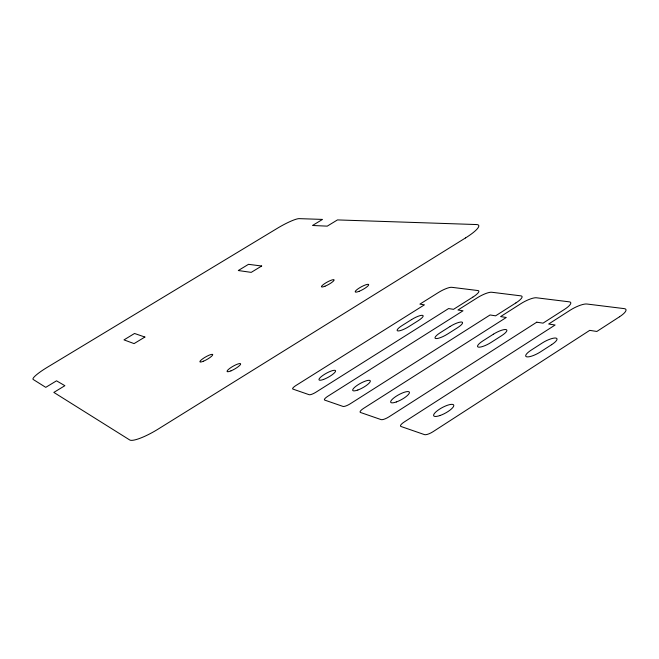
<?xml version="1.0" encoding="UTF-8"?>
<svg xmlns="http://www.w3.org/2000/svg" width="659" height="659" viewBox="0 0 659 659"><rect width="100%" height="100%" fill="white"/><g stroke="black" fill="none" stroke-linecap="round" stroke-linejoin="round"><path stroke-width="0.99" d="M619.551 316.757L596.848 331.461L589.723 330.365L433.029 431.703A7.241 2.076 -28.5 0 1 424.528 434.635L400.927 426.464A6.985 1.936 -28.7 0 1 404.231 421.982L555.109 325.011L548.659 324.022L570.233 310.175A13.699 3.616 -27 0 1 586.889 304.013L624.287 308.634A14.35 3.938 -26.6 0 1 619.551 316.757M551.649 344.665L540.396 351.931A11.252 3.081 -27.4 0 1 526.788 356.84A11.252 3.081 -27.4 0 1 531.138 350.16L542.283 342.985A11.244 3.073 -27.2 0 1 555.899 338.067A11.244 3.073 -27.2 0 1 551.649 344.665M536.764 322.185L388.991 416.834A6.771 1.82 -28.8 0 1 381.157 419.626L360.432 412.452A6.549 1.705 -29 0 1 363.702 408.3L506.285 317.473L500.593 316.592L521.014 303.593A12.842 3.204 -27.4 0 1 536.418 297.777L569.36 301.847A13.402 3.468 -27.1 0 1 564.458 309.401L543.016 323.149L536.764 322.185M493.385 334.204L482.858 340.925A10.536 2.718 -27.8 0 0 478.442 347.128A10.536 2.718 -27.8 0 0 491.004 342.482L501.631 335.686A10.528 2.71 -27.7 0 0 505.947 329.558A10.528 2.71 -27.7 0 0 493.385 334.204M515.906 302.918L495.601 315.826L490.074 314.969L350.275 403.769A6.368 1.606 -29.1 0 1 343.009 406.422L324.665 400.079A6.17 1.516 -29.2 0 1 327.894 396.216L463.022 310.793L457.956 310.01L477.347 297.761A12.084 2.858 -27.8 0 1 491.663 292.242L520.907 295.858A12.579 3.081 -27.6 0 1 515.906 302.918M450.155 326.444L440.179 332.762A9.901 2.414 -28.2 0 0 435.747 338.545A9.901 2.414 -28.2 0 0 447.403 334.146L457.47 327.762A9.893 2.405 -28.1 0 0 461.811 322.037A9.893 2.405 -28.1 0 0 450.155 326.444M472.8 297.16L453.516 309.326L448.59 308.56L315.958 392.187A6.005 1.433 -29.3 0 1 309.186 394.716L292.843 389.065A5.832 1.351 -29.4 0 1 296.006 385.457L424.429 304.829L419.89 304.128L438.35 292.555A11.417 2.562 -28.1 0 1 451.712 287.308L477.849 290.537A11.854 2.751 -27.9 0 1 472.8 297.16M411.661 319.533L402.179 325.497A9.35 2.158 -28.4 0 0 397.764 330.917A9.35 2.158 -28.4 0 0 408.629 326.732L418.193 320.702A9.341 2.15 -28.4 0 0 422.526 315.34A9.341 2.15 -28.4 0 0 411.661 319.533M465.542 237.924L158.168 429.083A26.821 5.643 -30.3 0 1 129.716 439.965L53.84 392.41L64.879 385.696L56.526 380.82L45.759 387.352L33.205 379.477A20.141 3.147 -30.3 0 1 47.259 367.327L277.736 228.063A19.358 2.974 -29 0 1 299.186 218.64L322.515 219.414L312.506 225.485L327.235 226.144L337.474 219.917L476.605 224.554A25.734 5.173 -28 0 1 465.542 237.924M144.881 337.046L134.074 343.611L123.991 339.879L134.535 333.479L144.881 337.046M261.672 266.014L251.211 272.373L238.278 270.528L248.492 264.325L261.672 266.014M359.13 291.294A7.653 1.549 -28.7 0 0 368.686 284.589A7.653 1.549 -28.7 0 0 358.051 288.823A7.653 1.549 -28.7 0 0 359.13 291.294M324.994 286.212A7.224 1.384 -28.9 0 0 334.121 279.894A7.224 1.384 -28.9 0 0 324.212 283.914A7.224 1.384 -28.9 0 0 324.994 286.212M203.507 361.19A7.356 1.425 -29.8 0 0 212.733 354.591A7.356 1.425 -29.8 0 0 202.741 358.776A7.356 1.425 -29.8 0 0 203.507 361.19M230.955 370.869A7.793 1.606 -29.7 0 0 240.642 363.842A7.793 1.606 -29.7 0 0 229.942 368.249A7.793 1.606 -29.7 0 0 230.955 370.869M323.651 379.403A9.44 2.208 -29.1 0 0 335.571 370.786A9.44 2.208 -29.1 0 0 322.613 375.605A9.44 2.208 -29.1 0 0 323.651 379.403M439.948 415.541A11.343 3.18 -28.3 0 0 453.697 405.03A11.343 3.18 -28.3 0 0 437.461 410.615A11.343 3.18 -28.3 0 0 439.948 415.541M396.298 401.974A10.626 2.801 -28.7 0 0 409.387 392.187A10.626 2.801 -28.7 0 0 394.403 397.492A10.626 2.801 -28.7 0 0 396.298 401.974M357.821 390.021A9.992 2.479 -28.9 0 0 370.3 380.853A9.992 2.479 -28.9 0 0 356.395 385.902A9.992 2.479 -28.9 0 0 357.821 390.021"/></g></svg>
